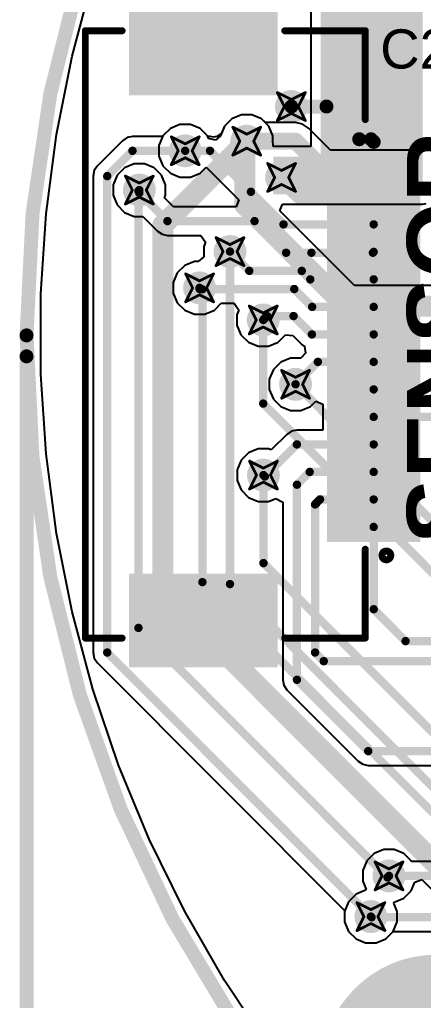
# Model space of a CAD drawing. Header units: inches. Extents: x -8 to 386, y -12 to 64.
# Drawn here: x -7.59 to -0.24, y 1.27 to 19.1 of the extents above; entities that cross this region are included whole.
import ezdxf

# ---------------------------------------------------------------- set-up
doc = ezdxf.new("R2010")
doc.units = ezdxf.units.IN
for name, color, linetype in [('Board_outline', 216, 'Continuous'), ('Bottom Layer', 5, 'Continuous'), ('Bottom Solder', 6, 'Continuous'), ('Dimension', 6, 'Continuous'), ('Drill Drawing', 1, 'Continuous'), ('Multi-Layer', 9, 'Continuous'), ('Top Layer', 1, 'Continuous'), ('Top Overlay', 2, 'Continuous'), ('Top Paste', 8, 'Continuous'), ('Top Solder', 216, 'Continuous'), ('Via Holes', 16, 'Continuous')]:
    doc.layers.add(name, color=color, linetype=linetype)
doc.styles.add('Arial', font='', dxfattribs={"height": 0.2})
doc.styles.add('Arial_Bold', font='', dxfattribs={"height": 0.2})
doc.styles.get('Arial').set_extended_font_data('Arial')
doc.styles.get('Arial_Bold').set_extended_font_data('Arial', bold=True)

msp = doc.modelspace()

# ---------------------------------------------------------------- hatches: boundary and pattern name
at = {"layer": 'Bottom Layer'}
for points in [[(-2.108, 15.926), (-0.254, 15.926), (-0.254, 25.527), (-2.108, 25.527)], [(-2.972, 15.926), (-0.254, 15.926), (-0.254, 16.612), (-2.972, 16.612)]]:
    msp.add_hatch(color=5, dxfattribs=at).paths.add_polyline_path(points)
h = msp.add_hatch(color=5, dxfattribs=at)
edge = h.paths.add_edge_path()
edge.add_arc((-2.642, 17.521), 0.3, 0, 360)
h = msp.add_hatch(color=5, dxfattribs=at)
edge = h.paths.add_edge_path()
edge.add_arc((-3.454, 16.891), 0.3, 0, 360)
h = msp.add_hatch(color=5, dxfattribs=at)
edge = h.paths.add_edge_path()
edge.add_arc((-4.575, 16.716), 0.3, 0, 360)
h = msp.add_hatch(color=5, dxfattribs=at)
edge = h.paths.add_edge_path()
edge.add_arc((-2.819, 16.231), 0.3, 0, 360)
h = msp.add_hatch(color=5, dxfattribs=at)
edge = h.paths.add_edge_path()
edge.add_arc((-5.41, 16.002), 0.3, 0, 360)
h = msp.add_hatch(color=5, dxfattribs=at)
edge = h.paths.add_edge_path()
edge.add_arc((-3.759, 14.884), 0.3, 0, 360)
h = msp.add_hatch(color=5, dxfattribs=at)
edge = h.paths.add_edge_path()
edge.add_arc((-4.313, 14.224), 0.3, 0, 360)
h = msp.add_hatch(color=5, dxfattribs=at)
edge = h.paths.add_edge_path()
edge.add_arc((-3.154, 13.64), 0.3, 0, 360)
h = msp.add_hatch(color=5, dxfattribs=at)
edge = h.paths.add_edge_path()
edge.add_arc((-2.565, 12.471), 0.3, 0, 360)
h = msp.add_hatch(color=5, dxfattribs=at)
edge = h.paths.add_edge_path()
edge.add_arc((-3.15, 10.82), 0.3, 0, 360)
h = msp.add_hatch(color=5, dxfattribs=at)
edge = h.paths.add_edge_path()
edge.add_arc((-0.864, 3.534), 0.3, 0, 360)
h = msp.add_hatch(color=5, dxfattribs=at)
edge = h.paths.add_edge_path()
edge.add_arc((-1.194, 2.794), 0.3, 0, 360)
h = msp.add_hatch(color=5, dxfattribs=at)
edge = h.paths.add_edge_path()
edge.add_arc((0, 0), 2, 0, 360)
at = {"layer": 'Bottom Solder'}
h = msp.add_hatch(color=6, dxfattribs=at)
edge = h.paths.add_edge_path()
edge.add_arc((0, 0), 2.102, 0, 360)
at = {"layer": 'Multi-Layer'}
h = msp.add_hatch(color=9, dxfattribs=at)
edge = h.paths.add_edge_path()
edge.add_arc((0, 0), 2, 0, 360)
at = {"layer": 'Top Layer'}
for points in [[(-2.993, 19.328), (-2.993, 17.828), (-5.493, 17.828), (-5.493, 19.328)], [(-0.393, 17.053), (-0.393, 16.703), (-1.893, 16.703), (-1.893, 17.053)], [(-0.393, 16.553), (-0.393, 16.203), (-1.893, 16.203), (-1.893, 16.553)], [(-0.393, 16.053), (-0.393, 15.703), (-1.893, 15.703), (-1.893, 16.053)], [(-0.393, 15.553), (-0.393, 15.203), (-1.893, 15.203), (-1.893, 15.553)], [(-0.393, 15.053), (-0.393, 14.703), (-1.893, 14.703), (-1.893, 15.053)], [(-0.393, 14.553), (-0.393, 14.203), (-1.893, 14.203), (-1.893, 14.553)], [(-0.393, 14.053), (-0.393, 13.703), (-1.893, 13.703), (-1.893, 14.053)], [(-0.393, 13.553), (-0.393, 13.203), (-1.893, 13.203), (-1.893, 13.553)], [(-0.393, 13.053), (-0.393, 12.703), (-1.893, 12.703), (-1.893, 13.053)], [(-0.393, 12.553), (-0.393, 12.203), (-1.893, 12.203), (-1.893, 12.553)], [(-0.393, 12.053), (-0.393, 11.703), (-1.893, 11.703), (-1.893, 12.053)], [(-0.393, 11.553), (-0.393, 11.203), (-1.893, 11.203), (-1.893, 11.553)], [(-0.393, 11.053), (-0.393, 10.703), (-1.893, 10.703), (-1.893, 11.053)], [(-0.393, 10.553), (-0.393, 10.203), (-1.893, 10.203), (-1.893, 10.553)], [(-0.393, 10.053), (-0.393, 9.703), (-1.893, 9.703), (-1.893, 10.053)], [(-2.993, 8.928), (-2.993, 7.428), (-5.493, 7.428), (-5.493, 8.928)]]:
    msp.add_hatch(color=1, dxfattribs=at).paths.add_polyline_path(points)
h = msp.add_hatch(color=1, dxfattribs=at)
edge = h.paths.add_edge_path()
edge.add_arc((-2.642, 17.521), 0.3, 0, 360)
h = msp.add_hatch(color=1, dxfattribs=at)
edge = h.paths.add_edge_path()
edge.add_arc((-3.454, 16.891), 0.3, 0, 360)
h = msp.add_hatch(color=1, dxfattribs=at)
edge = h.paths.add_edge_path()
edge.add_arc((-4.575, 16.716), 0.3, 0, 360)
h = msp.add_hatch(color=1, dxfattribs=at)
edge = h.paths.add_edge_path()
edge.add_arc((-2.819, 16.231), 0.3, 0, 360)
h = msp.add_hatch(color=1, dxfattribs=at)
edge = h.paths.add_edge_path()
edge.add_arc((-5.41, 16.002), 0.3, 0, 360)
h = msp.add_hatch(color=1, dxfattribs=at)
edge = h.paths.add_edge_path()
edge.add_arc((-3.759, 14.884), 0.3, 0, 360)
h = msp.add_hatch(color=1, dxfattribs=at)
edge = h.paths.add_edge_path()
edge.add_arc((-4.313, 14.224), 0.3, 0, 360)
h = msp.add_hatch(color=1, dxfattribs=at)
edge = h.paths.add_edge_path()
edge.add_arc((-3.154, 13.64), 0.3, 0, 360)
h = msp.add_hatch(color=1, dxfattribs=at)
edge = h.paths.add_edge_path()
edge.add_arc((-2.565, 12.471), 0.3, 0, 360)
h = msp.add_hatch(color=1, dxfattribs=at)
edge = h.paths.add_edge_path()
edge.add_arc((-3.15, 10.82), 0.3, 0, 360)
h = msp.add_hatch(color=1, dxfattribs=at)
edge = h.paths.add_edge_path()
edge.add_arc((-0.864, 3.534), 0.3, 0, 360)
h = msp.add_hatch(color=1, dxfattribs=at)
edge = h.paths.add_edge_path()
edge.add_arc((-1.194, 2.794), 0.3, 0, 360)
h = msp.add_hatch(color=1, dxfattribs=at)
edge = h.paths.add_edge_path()
edge.add_arc((0, 0), 2, 0, 360)
at = {"layer": 'Top Paste'}
for points in [[(-2.993, 19.328), (-2.993, 17.828), (-5.493, 17.828), (-5.493, 19.328)], [(-0.393, 17.053), (-0.393, 16.703), (-1.893, 16.703), (-1.893, 17.053)], [(-0.393, 16.553), (-0.393, 16.203), (-1.893, 16.203), (-1.893, 16.553)], [(-0.393, 16.053), (-0.393, 15.703), (-1.893, 15.703), (-1.893, 16.053)], [(-0.393, 15.553), (-0.393, 15.203), (-1.893, 15.203), (-1.893, 15.553)], [(-0.393, 15.053), (-0.393, 14.703), (-1.893, 14.703), (-1.893, 15.053)], [(-0.393, 14.553), (-0.393, 14.203), (-1.893, 14.203), (-1.893, 14.553)], [(-0.393, 14.053), (-0.393, 13.703), (-1.893, 13.703), (-1.893, 14.053)], [(-0.393, 13.553), (-0.393, 13.203), (-1.893, 13.203), (-1.893, 13.553)], [(-0.393, 13.053), (-0.393, 12.703), (-1.893, 12.703), (-1.893, 13.053)], [(-0.393, 12.553), (-0.393, 12.203), (-1.893, 12.203), (-1.893, 12.553)], [(-0.393, 12.053), (-0.393, 11.703), (-1.893, 11.703), (-1.893, 12.053)], [(-0.393, 11.553), (-0.393, 11.203), (-1.893, 11.203), (-1.893, 11.553)], [(-0.393, 11.053), (-0.393, 10.703), (-1.893, 10.703), (-1.893, 11.053)], [(-0.393, 10.553), (-0.393, 10.203), (-1.893, 10.203), (-1.893, 10.553)], [(-0.393, 10.053), (-0.393, 9.703), (-1.893, 9.703), (-1.893, 10.053)], [(-2.993, 8.928), (-2.993, 7.428), (-5.493, 7.428), (-5.493, 8.928)]]:
    msp.add_hatch(color=8, dxfattribs=at).paths.add_polyline_path(points)
at = {"layer": 'Top Solder'}
for points in [[(-2.891, 19.429), (-2.891, 17.726), (-5.595, 17.726), (-5.595, 19.429)], [(-0.291, 17.154), (-0.291, 16.601), (-1.995, 16.601), (-1.995, 17.154)], [(-0.291, 16.654), (-0.291, 16.101), (-1.995, 16.101), (-1.995, 16.654)], [(-0.291, 16.154), (-0.291, 15.601), (-1.995, 15.601), (-1.995, 16.154)], [(-0.291, 15.654), (-0.291, 15.101), (-1.995, 15.101), (-1.995, 15.654)], [(-0.291, 15.154), (-0.291, 14.601), (-1.995, 14.601), (-1.995, 15.154)], [(-0.291, 14.654), (-0.291, 14.101), (-1.995, 14.101), (-1.995, 14.654)], [(-0.291, 14.154), (-0.291, 13.601), (-1.995, 13.601), (-1.995, 14.154)], [(-0.291, 13.654), (-0.291, 13.101), (-1.995, 13.101), (-1.995, 13.654)], [(-0.291, 13.154), (-0.291, 12.601), (-1.995, 12.601), (-1.995, 13.154)], [(-0.291, 12.654), (-0.291, 12.101), (-1.995, 12.101), (-1.995, 12.654)], [(-0.291, 12.154), (-0.291, 11.601), (-1.995, 11.601), (-1.995, 12.154)], [(-0.291, 11.654), (-0.291, 11.101), (-1.995, 11.101), (-1.995, 11.654)], [(-0.291, 11.154), (-0.291, 10.601), (-1.995, 10.601), (-1.995, 11.154)], [(-0.291, 10.654), (-0.291, 10.101), (-1.995, 10.101), (-1.995, 10.654)], [(-0.291, 10.154), (-0.291, 9.601), (-1.995, 9.601), (-1.995, 10.154)], [(-2.891, 9.029), (-2.891, 7.326), (-5.595, 7.326), (-5.595, 9.029)]]:
    msp.add_hatch(color=216, dxfattribs=at).paths.add_polyline_path(points)
h = msp.add_hatch(color=216, dxfattribs=at)
edge = h.paths.add_edge_path()
edge.add_arc((0, 0), 2.102, 0, 360)
at = {"layer": 'Via Holes'}
h = msp.add_hatch(color=7, dxfattribs=at)
edge = h.paths.add_edge_path()
edge.add_arc((-2.642, 17.521), 0.15, 0, 360)
h = msp.add_hatch(color=7, dxfattribs=at)
edge = h.paths.add_edge_path()
edge.add_arc((-3.454, 16.891), 0.15, 0, 360)
h = msp.add_hatch(color=7, dxfattribs=at)
edge = h.paths.add_edge_path()
edge.add_arc((-4.575, 16.716), 0.15, 0, 360)
h = msp.add_hatch(color=7, dxfattribs=at)
edge = h.paths.add_edge_path()
edge.add_arc((-2.819, 16.231), 0.15, 0, 360)
h = msp.add_hatch(color=7, dxfattribs=at)
edge = h.paths.add_edge_path()
edge.add_arc((-5.41, 16.002), 0.15, 0, 360)
h = msp.add_hatch(color=7, dxfattribs=at)
edge = h.paths.add_edge_path()
edge.add_arc((-3.759, 14.884), 0.15, 0, 360)
h = msp.add_hatch(color=7, dxfattribs=at)
edge = h.paths.add_edge_path()
edge.add_arc((-4.313, 14.224), 0.15, 0, 360)
h = msp.add_hatch(color=7, dxfattribs=at)
edge = h.paths.add_edge_path()
edge.add_arc((-3.154, 13.64), 0.15, 0, 360)
h = msp.add_hatch(color=7, dxfattribs=at)
edge = h.paths.add_edge_path()
edge.add_arc((-2.565, 12.471), 0.15, 0, 360)
h = msp.add_hatch(color=7, dxfattribs=at)
edge = h.paths.add_edge_path()
edge.add_arc((-3.15, 10.82), 0.15, 0, 360)
h = msp.add_hatch(color=7, dxfattribs=at)
edge = h.paths.add_edge_path()
edge.add_arc((-0.864, 3.534), 0.15, 0, 360)
h = msp.add_hatch(color=7, dxfattribs=at)
edge = h.paths.add_edge_path()
edge.add_arc((-1.194, 2.794), 0.15, 0, 360)

# ---------------------------------------------------------------- linework, layer by layer
at = {"layer": 'Board_outline'}
for points, const_width in [([(37.537, 13.36, 1), (-7.463, 13.36, 1)], 0.254), ([(-7.527, 13.36, 1), (-7.4, 13.36, 1)], 0.127)]:
    msp.add_lwpolyline(points, format="xyb", close=True, dxfattribs=dict(at, const_width=const_width))
at = {"layer": 'Bottom Layer'}
for p, q in [((-2.289, 25.146), (-2.289, 16.793)), ((-6.635, 18.439), (-6.258, 19.846)), ((-6.919, 17.011), (-6.635, 18.439)), ((-3.725, 17.296), (-3.859, 17.162)), ((-3.549, 17.369), (-3.725, 17.296)), ((-3.359, 17.369), (-3.549, 17.369)), ((-3.184, 17.296), (-3.359, 17.369)), ((-3.049, 17.162), (-3.184, 17.296)), ((-4.845, 17.121), (-4.98, 16.987)), ((-4.67, 17.194), (-4.845, 17.121)), ((-4.48, 17.194), (-4.67, 17.194)), ((-4.304, 17.121), (-4.48, 17.194)), ((-4.17, 16.987), (-4.304, 17.121)), ((-3.859, 17.162), (-3.932, 16.986)), ((-2.977, 16.986), (-3.049, 17.162)), ((-7.109, 15.567), (-6.919, 17.011)), ((-5.634, 16.955), (-5.718, 16.899)), ((-5.535, 16.975), (-5.634, 16.955)), ((-4.985, 16.975), (-5.535, 16.975)), ((-4.98, 16.987), (-4.985, 16.975)), ((-4.149, 16.938), (-4.17, 16.987)), ((-3.932, 16.986), (-4.023, 16.909)), ((-2.977, 16.913), (-2.977, 16.986)), ((-5.718, 16.899), (-6.178, 16.439)), ((-4.023, 16.909), (-4.149, 16.938)), ((-2.972, 16.796), (-2.977, 16.913)), ((-2.859, 16.793), (-2.972, 16.796)), ((-2.289, 16.793), (-2.859, 16.793)), ((-6.178, 16.439), (-6.234, 16.355)), ((-6.234, 16.355), (-6.253, 16.256)), ((-6.253, 16.256), (-6.253, 7.595)), ((-2.853, 15.627), (-2.805, 15.745)), ((-2.805, 15.745), (-0.254, 15.745)), ((-0.254, 15.745), (-0.185, 15.758)), ((-7.204, 14.114), (-7.109, 15.567)), ((-1.495, 14.269), (-2.853, 15.627)), ((0.305, 14.269), (-1.495, 14.269)), ((-7.204, 13.386), (-7.204, 14.114)), ((-7.204, 12.658), (-7.204, 13.386)), ((-7.109, 11.205), (-7.204, 12.658)), ((-6.919, 9.761), (-7.109, 11.205)), ((-6.635, 8.333), (-6.919, 9.761)), ((-6.258, 6.926), (-6.635, 8.333)), ((-6.253, 7.595), (-6.234, 7.495)), ((-6.234, 7.495), (-6.178, 7.411)), ((-6.178, 7.411), (-1.667, 2.901)), ((-5.79, 5.547), (-6.258, 6.926)), ((-5.233, 4.202), (-5.79, 5.547)), ((-4.589, 2.896), (-5.233, 4.202)), ((-0.459, 3.264), (-0.395, 3.418)), ((-0.395, 3.418), (-0.268, 3.471)), ((-0.268, 3.471), (1.22, 1.982)), ((-0.593, 3.129), (-0.459, 3.264)), ((-0.779, 3.041), (-0.769, 3.056)), ((-0.716, 2.889), (-0.779, 3.041)), ((-0.769, 3.056), (-0.593, 3.129)), ((-3.86, 1.635), (-4.589, 2.896)), ((-1.667, 2.901), (-1.672, 2.889)), ((-1.672, 2.889), (-1.672, 2.699)), ((-0.716, 2.699), (-0.716, 2.889)), ((-1.672, 2.699), (-1.599, 2.523)), ((-0.789, 2.523), (-0.716, 2.699)), ((-1.599, 2.523), (-1.464, 2.389)), ((-0.923, 2.389), (-0.789, 2.523)), ((-1.464, 2.389), (-1.289, 2.316)), ((-1.099, 2.316), (-0.923, 2.389)), ((-1.289, 2.316), (-1.099, 2.316)), ((-3.051, 0.424), (-3.86, 1.635))]:
    msp.add_line(p, q, dxfattribs=at)
for points, const_width in [([(-4.981, 15.364), (-3.454, 16.891)], 0.381), ([(-3.488, 16.858), (-3.454, 16.891)], 0.381), ([(-3.488, 15.73), (-3.488, 16.858)], 0.381), ([(-5.994, 16.256), (-5.535, 16.716)], 0.152), ([(-5.535, 16.716), (-4.575, 16.716)], 0.152), ([(-5.994, 7.595), (-5.994, 16.256)], 0.152), ([(-5.426, 15.986), (-5.41, 16.002)], 0.152), ([(-5.426, 8.042), (-5.426, 15.986)], 0.152), ([(-3.488, 15.73), (-1.651, 13.894)], 0.381), ([(-4.981, 14.526), (-4.981, 15.364)], 0.381), ([(-3.759, 8.839), (-3.759, 14.884)], 0.152), ([(-4.981, 8.715), (-4.981, 14.526)], 0.381), ([(-4.313, 14.224), (-4.287, 14.198)], 0.152), ([(-4.287, 14.198), (-4.262, 14.198)], 0.152), ([(-4.262, 8.875), (-4.262, 14.198)], 0.152), ([(-1.651, 13.894), (0.305, 13.894)], 0.381), ([(-3.154, 12.12), (-3.154, 13.64)], 0.152), ([(-2.565, 12.471), (0.102, 9.804)], 0.152), ([(-3.154, 12.12), (0.102, 8.865)], 0.152), ([(-3.15, 9.22), (-3.15, 10.82)], 0.152), ([(-3.15, 9.22), (1.753, 4.318)], 0.152), ([(-4.262, 8.875), (1.921, 2.692)], 0.152), ([(-3.759, 8.839), (2.057, 3.023)], 0.152), ([(-4.981, 8.715), (-0.964, 4.697)], 0.381), ([(-5.426, 8.042), (-0.891, 3.507)], 0.152), ([(-5.994, 7.595), (-1.194, 2.794)], 0.152), ([(-0.964, 4.697), (1.486, 2.248)], 0.381)]:
    msp.add_lwpolyline(points, dxfattribs=dict(at, const_width=const_width))
for points, const_width in [([(-3.583, 16.858, 1), (-3.392, 16.858, 1)], 0.191), ([(-3.583, 16.858, 1), (-3.392, 16.858, 1)], 0.191), ([(-3.55, 16.891, 1), (-3.359, 16.891, 1)], 0.191), ([(-3.55, 16.891, 1), (-3.359, 16.891, 1)], 0.191), ([(-5.573, 16.716, 1), (-5.496, 16.716, 1)], 0.0762), ([(-5.573, 16.716, 1), (-5.496, 16.716, 1)], 0.0762), ([(-4.613, 16.716, 1), (-4.537, 16.716, 1)], 0.0762), ([(-6.032, 16.256, 1), (-5.956, 16.256, 1)], 0.0762), ([(-6.032, 16.256, 1), (-5.956, 16.256, 1)], 0.0762), ([(-5.464, 15.986, 1), (-5.388, 15.986, 1)], 0.0762), ([(-5.464, 15.986, 1), (-5.388, 15.986, 1)], 0.0762), ([(-5.448, 16.002, 1), (-5.372, 16.002, 1)], 0.0762), ([(-3.583, 15.73, 1), (-3.392, 15.73, 1)], 0.191), ([(-3.583, 15.73, 1), (-3.392, 15.73, 1)], 0.191), ([(-5.077, 15.364, 1), (-4.886, 15.364, 1)], 0.191), ([(-5.077, 15.364, 1), (-4.886, 15.364, 1)], 0.191), ([(-3.797, 14.884, 1), (-3.721, 14.884, 1)], 0.0762), ([(-5.077, 14.526, 1), (-4.886, 14.526, 1)], 0.191), ([(-5.077, 14.526, 1), (-4.886, 14.526, 1)], 0.191), ([(-4.351, 14.224, 1), (-4.275, 14.224, 1)], 0.0762), ([(-4.325, 14.198, 1), (-4.249, 14.198, 1)], 0.0762), ([(-4.325, 14.198, 1), (-4.249, 14.198, 1)], 0.0762), ([(-4.3, 14.198, 1), (-4.224, 14.198, 1)], 0.0762), ([(-4.3, 14.198, 1), (-4.224, 14.198, 1)], 0.0762), ([(-1.746, 13.894, 1), (-1.556, 13.894, 1)], 0.191), ([(-1.746, 13.894, 1), (-1.556, 13.894, 1)], 0.191), ([(-3.192, 13.64, 1), (-3.116, 13.64, 1)], 0.0762), ([(-2.603, 12.471, 1), (-2.527, 12.471, 1)], 0.0762), ([(-3.192, 12.12, 1), (-3.116, 12.12, 1)], 0.0762), ([(-3.192, 12.12, 1), (-3.116, 12.12, 1)], 0.0762), ([(-3.188, 10.82, 1), (-3.111, 10.82, 1)], 0.0762), ([(-3.188, 9.22, 1), (-3.111, 9.22, 1)], 0.0762), ([(-3.188, 9.22, 1), (-3.111, 9.22, 1)], 0.0762), ([(-4.3, 8.875, 1), (-4.224, 8.875, 1)], 0.0762), ([(-4.3, 8.875, 1), (-4.224, 8.875, 1)], 0.0762), ([(-3.797, 8.839, 1), (-3.721, 8.839, 1)], 0.0762), ([(-3.797, 8.839, 1), (-3.721, 8.839, 1)], 0.0762), ([(-5.077, 8.715, 1), (-4.886, 8.715, 1)], 0.191), ([(-5.077, 8.715, 1), (-4.886, 8.715, 1)], 0.191), ([(-5.464, 8.042, 1), (-5.388, 8.042, 1)], 0.0762), ([(-5.464, 8.042, 1), (-5.388, 8.042, 1)], 0.0762), ([(-6.032, 7.595, 1), (-5.956, 7.595, 1)], 0.0762), ([(-6.032, 7.595, 1), (-5.956, 7.595, 1)], 0.0762), ([(-1.059, 4.697, 1), (-0.868, 4.697, 1)], 0.191), ([(-1.059, 4.697, 1), (-0.868, 4.697, 1)], 0.191), ([(-0.929, 3.507, 1), (-0.853, 3.507, 1)], 0.0762), ([(-1.232, 2.794, 1), (-1.156, 2.794, 1)], 0.0762)]:
    msp.add_lwpolyline(points, format="xyb", close=True, dxfattribs=dict(at, const_width=const_width))
at = {"layer": 'Dimension', "const_width": 0.254}
msp.add_lwpolyline([(-7.463, -10.922), (-7.463, 12.979)], dxfattribs=at)
at = {"layer": 'Dimension', "const_width": 0.127}
msp.add_lwpolyline([(-7.527, 12.979, 1), (-7.4, 12.979, 1)], format="xyb", close=True, dxfattribs=at)
at = {"layer": 'Drill Drawing', "const_width": 0.0508}
for points in [[(-2.896, 17.775), (-2.642, 17.648)], [(-2.896, 17.775), (-2.769, 17.521)], [(-2.642, 17.648), (-2.388, 17.775)], [(-2.515, 17.521), (-2.388, 17.775)], [(-2.896, 17.267), (-2.769, 17.521)], [(-2.515, 17.521), (-2.388, 17.267)], [(-2.896, 17.267), (-2.642, 17.394)], [(-2.642, 17.394), (-2.388, 17.267)], [(-3.708, 17.145), (-3.454, 17.018)], [(-3.708, 17.145), (-3.581, 16.891)], [(-3.454, 17.018), (-3.2, 17.145)], [(-3.327, 16.891), (-3.2, 17.145)], [(-4.829, 16.97), (-4.575, 16.843)], [(-4.829, 16.97), (-4.702, 16.716)], [(-4.575, 16.843), (-4.321, 16.97)], [(-4.448, 16.716), (-4.321, 16.97)], [(-3.708, 16.637), (-3.581, 16.891)], [(-3.708, 16.637), (-3.454, 16.764)], [(-3.454, 16.764), (-3.2, 16.637)], [(-3.327, 16.891), (-3.2, 16.637)], [(-4.829, 16.462), (-4.702, 16.716)], [(-4.829, 16.462), (-4.575, 16.589)], [(-4.575, 16.589), (-4.321, 16.462)], [(-4.448, 16.716), (-4.321, 16.462)], [(-3.073, 16.485), (-2.819, 16.358)], [(-3.073, 16.485), (-2.946, 16.231)], [(-2.819, 16.358), (-2.565, 16.485)], [(-2.692, 16.231), (-2.565, 16.485)], [(-5.664, 16.256), (-5.41, 16.129)], [(-5.664, 16.256), (-5.537, 16.002)], [(-5.41, 16.129), (-5.156, 16.256)], [(-5.283, 16.002), (-5.156, 16.256)], [(-3.073, 15.977), (-2.946, 16.231)], [(-2.692, 16.231), (-2.565, 15.977)], [(-3.073, 15.977), (-2.819, 16.104)], [(-2.819, 16.104), (-2.565, 15.977)], [(-5.664, 15.748), (-5.537, 16.002)], [(-5.664, 15.748), (-5.41, 15.875)], [(-5.41, 15.875), (-5.156, 15.748)], [(-5.283, 16.002), (-5.156, 15.748)], [(-4.013, 15.138), (-3.759, 15.011)], [(-4.013, 15.138), (-3.886, 14.884)], [(-3.759, 15.011), (-3.505, 15.138)], [(-3.632, 14.884), (-3.505, 15.138)], [(-4.013, 14.63), (-3.886, 14.884)], [(-3.632, 14.884), (-3.505, 14.63)], [(-4.013, 14.63), (-3.759, 14.757)], [(-3.759, 14.757), (-3.505, 14.63)], [(-4.567, 14.478), (-4.313, 14.351)], [(-4.567, 14.478), (-4.44, 14.224)], [(-4.313, 14.351), (-4.059, 14.478)], [(-4.186, 14.224), (-4.059, 14.478)], [(-4.567, 13.97), (-4.44, 14.224)], [(-4.567, 13.97), (-4.313, 14.097)], [(-4.313, 14.097), (-4.059, 13.97)], [(-4.186, 14.224), (-4.059, 13.97)], [(-3.408, 13.894), (-3.154, 13.767)], [(-3.408, 13.894), (-3.281, 13.64)], [(-3.154, 13.767), (-2.9, 13.894)], [(-3.027, 13.64), (-2.9, 13.894)], [(-3.408, 13.386), (-3.281, 13.64)], [(-3.027, 13.64), (-2.9, 13.386)], [(-3.408, 13.386), (-3.154, 13.513)], [(-3.154, 13.513), (-2.9, 13.386)], [(-2.819, 12.725), (-2.565, 12.598)], [(-2.819, 12.725), (-2.692, 12.471)], [(-2.565, 12.598), (-2.311, 12.725)], [(-2.438, 12.471), (-2.311, 12.725)], [(-2.819, 12.217), (-2.692, 12.471)], [(-2.438, 12.471), (-2.311, 12.217)], [(-2.819, 12.217), (-2.565, 12.344)], [(-2.565, 12.344), (-2.311, 12.217)], [(-3.404, 11.074), (-3.15, 10.947)], [(-3.404, 11.074), (-3.277, 10.82)], [(-3.15, 10.947), (-2.896, 11.074)], [(-3.023, 10.82), (-2.896, 11.074)], [(-3.404, 10.566), (-3.277, 10.82)], [(-3.404, 10.566), (-3.15, 10.693)], [(-3.15, 10.693), (-2.896, 10.566)], [(-3.023, 10.82), (-2.896, 10.566)], [(-1.118, 3.788), (-0.864, 3.661)], [(-1.118, 3.788), (-0.991, 3.534)], [(-0.864, 3.661), (-0.61, 3.788)], [(-0.737, 3.534), (-0.61, 3.788)], [(-1.118, 3.28), (-0.991, 3.534)], [(-1.118, 3.28), (-0.864, 3.407)], [(-0.864, 3.407), (-0.61, 3.28)], [(-0.737, 3.534), (-0.61, 3.28)], [(-1.448, 3.048), (-1.194, 2.921)], [(-1.448, 3.048), (-1.321, 2.794)], [(-1.194, 2.921), (-0.94, 3.048)], [(-1.067, 2.794), (-0.94, 3.048)], [(-1.448, 2.54), (-1.321, 2.794)], [(-1.448, 2.54), (-1.194, 2.667)], [(-1.194, 2.667), (-0.94, 2.54)], [(-1.067, 2.794), (-0.94, 2.54)]]:
    msp.add_lwpolyline(points, dxfattribs=at)
at = {"layer": 'Drill Drawing', "const_width": 0.0254}
for points in [[(-2.908, 17.775, 1), (-2.883, 17.775, 1)], [(-2.908, 17.775, 1), (-2.883, 17.775, 1)], [(-2.654, 17.648, 1), (-2.629, 17.648, 1)], [(-2.654, 17.648, 1), (-2.629, 17.648, 1)], [(-2.4, 17.775, 1), (-2.375, 17.775, 1)], [(-2.4, 17.775, 1), (-2.375, 17.775, 1)], [(-2.781, 17.521, 1), (-2.756, 17.521, 1)], [(-2.781, 17.521, 1), (-2.756, 17.521, 1)], [(-2.527, 17.521, 1), (-2.502, 17.521, 1)], [(-2.527, 17.521, 1), (-2.502, 17.521, 1)], [(-2.654, 17.394, 1), (-2.629, 17.394, 1)], [(-2.654, 17.394, 1), (-2.629, 17.394, 1)], [(-3.721, 17.145, 1), (-3.696, 17.145, 1)], [(-3.721, 17.145, 1), (-3.696, 17.145, 1)], [(-3.213, 17.145, 1), (-3.188, 17.145, 1)], [(-3.213, 17.145, 1), (-3.188, 17.145, 1)], [(-2.908, 17.267, 1), (-2.883, 17.267, 1)], [(-2.908, 17.267, 1), (-2.883, 17.267, 1)], [(-2.4, 17.267, 1), (-2.375, 17.267, 1)], [(-2.4, 17.267, 1), (-2.375, 17.267, 1)], [(-4.841, 16.97, 1), (-4.816, 16.97, 1)], [(-4.841, 16.97, 1), (-4.816, 16.97, 1)], [(-4.333, 16.97, 1), (-4.308, 16.97, 1)], [(-4.333, 16.97, 1), (-4.308, 16.97, 1)], [(-3.467, 17.018, 1), (-3.442, 17.018, 1)], [(-3.467, 17.018, 1), (-3.442, 17.018, 1)], [(-4.587, 16.843, 1), (-4.562, 16.843, 1)], [(-4.587, 16.843, 1), (-4.562, 16.843, 1)], [(-3.594, 16.891, 1), (-3.569, 16.891, 1)], [(-3.594, 16.891, 1), (-3.569, 16.891, 1)], [(-3.467, 16.764, 1), (-3.442, 16.764, 1)], [(-3.467, 16.764, 1), (-3.442, 16.764, 1)], [(-3.34, 16.891, 1), (-3.315, 16.891, 1)], [(-3.34, 16.891, 1), (-3.315, 16.891, 1)], [(-4.714, 16.716, 1), (-4.689, 16.716, 1)], [(-4.714, 16.716, 1), (-4.689, 16.716, 1)], [(-4.587, 16.589, 1), (-4.562, 16.589, 1)], [(-4.587, 16.589, 1), (-4.562, 16.589, 1)], [(-4.46, 16.716, 1), (-4.435, 16.716, 1)], [(-4.46, 16.716, 1), (-4.435, 16.716, 1)], [(-3.721, 16.637, 1), (-3.696, 16.637, 1)], [(-3.721, 16.637, 1), (-3.696, 16.637, 1)], [(-3.213, 16.637, 1), (-3.188, 16.637, 1)], [(-3.213, 16.637, 1), (-3.188, 16.637, 1)], [(-4.841, 16.462, 1), (-4.816, 16.462, 1)], [(-4.841, 16.462, 1), (-4.816, 16.462, 1)], [(-4.333, 16.462, 1), (-4.308, 16.462, 1)], [(-4.333, 16.462, 1), (-4.308, 16.462, 1)], [(-3.086, 16.485, 1), (-3.061, 16.485, 1)], [(-3.086, 16.485, 1), (-3.061, 16.485, 1)], [(-2.578, 16.485, 1), (-2.553, 16.485, 1)], [(-2.578, 16.485, 1), (-2.553, 16.485, 1)], [(-5.677, 16.256, 1), (-5.652, 16.256, 1)], [(-5.677, 16.256, 1), (-5.652, 16.256, 1)], [(-5.169, 16.256, 1), (-5.144, 16.256, 1)], [(-5.169, 16.256, 1), (-5.144, 16.256, 1)], [(-2.959, 16.231, 1), (-2.934, 16.231, 1)], [(-2.959, 16.231, 1), (-2.934, 16.231, 1)], [(-2.832, 16.358, 1), (-2.807, 16.358, 1)], [(-2.832, 16.358, 1), (-2.807, 16.358, 1)], [(-2.705, 16.231, 1), (-2.68, 16.231, 1)], [(-2.705, 16.231, 1), (-2.68, 16.231, 1)], [(-5.423, 16.129, 1), (-5.397, 16.129, 1)], [(-5.423, 16.129, 1), (-5.397, 16.129, 1)], [(-2.832, 16.104, 1), (-2.807, 16.104, 1)], [(-2.832, 16.104, 1), (-2.807, 16.104, 1)], [(-5.55, 16.002, 1), (-5.524, 16.002, 1)], [(-5.55, 16.002, 1), (-5.524, 16.002, 1)], [(-5.423, 15.875, 1), (-5.397, 15.875, 1)], [(-5.423, 15.875, 1), (-5.397, 15.875, 1)], [(-5.296, 16.002, 1), (-5.27, 16.002, 1)], [(-5.296, 16.002, 1), (-5.27, 16.002, 1)], [(-3.086, 15.977, 1), (-3.061, 15.977, 1)], [(-3.086, 15.977, 1), (-3.061, 15.977, 1)], [(-2.578, 15.977, 1), (-2.553, 15.977, 1)], [(-2.578, 15.977, 1), (-2.553, 15.977, 1)], [(-5.677, 15.748, 1), (-5.652, 15.748, 1)], [(-5.677, 15.748, 1), (-5.652, 15.748, 1)], [(-5.169, 15.748, 1), (-5.144, 15.748, 1)], [(-5.169, 15.748, 1), (-5.144, 15.748, 1)], [(-4.026, 15.138, 1), (-4, 15.138, 1)], [(-4.026, 15.138, 1), (-4, 15.138, 1)], [(-3.518, 15.138, 1), (-3.493, 15.138, 1)], [(-3.518, 15.138, 1), (-3.493, 15.138, 1)], [(-3.772, 15.011, 1), (-3.747, 15.011, 1)], [(-3.772, 15.011, 1), (-3.747, 15.011, 1)], [(-3.899, 14.884, 1), (-3.873, 14.884, 1)], [(-3.899, 14.884, 1), (-3.873, 14.884, 1)], [(-3.645, 14.884, 1), (-3.619, 14.884, 1)], [(-3.645, 14.884, 1), (-3.619, 14.884, 1)], [(-4.026, 14.63, 1), (-4, 14.63, 1)], [(-4.026, 14.63, 1), (-4, 14.63, 1)], [(-3.772, 14.757, 1), (-3.747, 14.757, 1)], [(-3.772, 14.757, 1), (-3.747, 14.757, 1)], [(-3.518, 14.63, 1), (-3.493, 14.63, 1)], [(-3.518, 14.63, 1), (-3.493, 14.63, 1)], [(-4.58, 14.478, 1), (-4.554, 14.478, 1)], [(-4.58, 14.478, 1), (-4.554, 14.478, 1)], [(-4.072, 14.478, 1), (-4.046, 14.478, 1)], [(-4.072, 14.478, 1), (-4.046, 14.478, 1)], [(-4.326, 14.351, 1), (-4.3, 14.351, 1)], [(-4.326, 14.351, 1), (-4.3, 14.351, 1)], [(-4.453, 14.224, 1), (-4.427, 14.224, 1)], [(-4.453, 14.224, 1), (-4.427, 14.224, 1)], [(-4.326, 14.097, 1), (-4.3, 14.097, 1)], [(-4.326, 14.097, 1), (-4.3, 14.097, 1)], [(-4.199, 14.224, 1), (-4.173, 14.224, 1)], [(-4.199, 14.224, 1), (-4.173, 14.224, 1)], [(-4.58, 13.97, 1), (-4.554, 13.97, 1)], [(-4.58, 13.97, 1), (-4.554, 13.97, 1)], [(-4.072, 13.97, 1), (-4.046, 13.97, 1)], [(-4.072, 13.97, 1), (-4.046, 13.97, 1)], [(-3.421, 13.894, 1), (-3.395, 13.894, 1)], [(-3.421, 13.894, 1), (-3.395, 13.894, 1)], [(-2.913, 13.894, 1), (-2.887, 13.894, 1)], [(-2.913, 13.894, 1), (-2.887, 13.894, 1)], [(-3.167, 13.767, 1), (-3.141, 13.767, 1)], [(-3.167, 13.767, 1), (-3.141, 13.767, 1)], [(-3.294, 13.64, 1), (-3.268, 13.64, 1)], [(-3.294, 13.64, 1), (-3.268, 13.64, 1)], [(-3.04, 13.64, 1), (-3.014, 13.64, 1)], [(-3.04, 13.64, 1), (-3.014, 13.64, 1)], [(-3.421, 13.386, 1), (-3.395, 13.386, 1)], [(-3.421, 13.386, 1), (-3.395, 13.386, 1)], [(-3.167, 13.513, 1), (-3.141, 13.513, 1)], [(-3.167, 13.513, 1), (-3.141, 13.513, 1)], [(-2.913, 13.386, 1), (-2.887, 13.386, 1)], [(-2.913, 13.386, 1), (-2.887, 13.386, 1)], [(-2.832, 12.725, 1), (-2.807, 12.725, 1)], [(-2.832, 12.725, 1), (-2.807, 12.725, 1)], [(-2.324, 12.725, 1), (-2.299, 12.725, 1)], [(-2.324, 12.725, 1), (-2.299, 12.725, 1)], [(-2.705, 12.471, 1), (-2.68, 12.471, 1)], [(-2.705, 12.471, 1), (-2.68, 12.471, 1)], [(-2.578, 12.598, 1), (-2.553, 12.598, 1)], [(-2.578, 12.598, 1), (-2.553, 12.598, 1)], [(-2.451, 12.471, 1), (-2.426, 12.471, 1)], [(-2.451, 12.471, 1), (-2.426, 12.471, 1)], [(-2.578, 12.344, 1), (-2.553, 12.344, 1)], [(-2.578, 12.344, 1), (-2.553, 12.344, 1)], [(-2.832, 12.217, 1), (-2.807, 12.217, 1)], [(-2.832, 12.217, 1), (-2.807, 12.217, 1)], [(-2.324, 12.217, 1), (-2.299, 12.217, 1)], [(-2.324, 12.217, 1), (-2.299, 12.217, 1)], [(-3.416, 11.074, 1), (-3.391, 11.074, 1)], [(-3.416, 11.074, 1), (-3.391, 11.074, 1)], [(-2.908, 11.074, 1), (-2.883, 11.074, 1)], [(-2.908, 11.074, 1), (-2.883, 11.074, 1)], [(-3.162, 10.947, 1), (-3.137, 10.947, 1)], [(-3.162, 10.947, 1), (-3.137, 10.947, 1)], [(-3.289, 10.82, 1), (-3.264, 10.82, 1)], [(-3.289, 10.82, 1), (-3.264, 10.82, 1)], [(-3.162, 10.693, 1), (-3.137, 10.693, 1)], [(-3.162, 10.693, 1), (-3.137, 10.693, 1)], [(-3.035, 10.82, 1), (-3.01, 10.82, 1)], [(-3.035, 10.82, 1), (-3.01, 10.82, 1)], [(-3.416, 10.566, 1), (-3.391, 10.566, 1)], [(-3.416, 10.566, 1), (-3.391, 10.566, 1)], [(-2.908, 10.566, 1), (-2.883, 10.566, 1)], [(-2.908, 10.566, 1), (-2.883, 10.566, 1)], [(-1.13, 3.788, 1), (-1.105, 3.788, 1)], [(-1.13, 3.788, 1), (-1.105, 3.788, 1)], [(-0.622, 3.788, 1), (-0.597, 3.788, 1)], [(-0.622, 3.788, 1), (-0.597, 3.788, 1)], [(-0.876, 3.661, 1), (-0.851, 3.661, 1)], [(-0.876, 3.661, 1), (-0.851, 3.661, 1)], [(-1.003, 3.534, 1), (-0.978, 3.534, 1)], [(-1.003, 3.534, 1), (-0.978, 3.534, 1)], [(-0.876, 3.407, 1), (-0.851, 3.407, 1)], [(-0.876, 3.407, 1), (-0.851, 3.407, 1)], [(-0.749, 3.534, 1), (-0.724, 3.534, 1)], [(-0.749, 3.534, 1), (-0.724, 3.534, 1)], [(-1.13, 3.28, 1), (-1.105, 3.28, 1)], [(-1.13, 3.28, 1), (-1.105, 3.28, 1)], [(-0.622, 3.28, 1), (-0.597, 3.28, 1)], [(-0.622, 3.28, 1), (-0.597, 3.28, 1)], [(-1.46, 3.048, 1), (-1.435, 3.048, 1)], [(-1.46, 3.048, 1), (-1.435, 3.048, 1)], [(-0.952, 3.048, 1), (-0.927, 3.048, 1)], [(-0.952, 3.048, 1), (-0.927, 3.048, 1)], [(-1.206, 2.921, 1), (-1.181, 2.921, 1)], [(-1.206, 2.921, 1), (-1.181, 2.921, 1)], [(-1.333, 2.794, 1), (-1.308, 2.794, 1)], [(-1.333, 2.794, 1), (-1.308, 2.794, 1)], [(-1.206, 2.667, 1), (-1.181, 2.667, 1)], [(-1.206, 2.667, 1), (-1.181, 2.667, 1)], [(-1.079, 2.794, 1), (-1.054, 2.794, 1)], [(-1.079, 2.794, 1), (-1.054, 2.794, 1)], [(-1.46, 2.54, 1), (-1.435, 2.54, 1)], [(-1.46, 2.54, 1), (-1.435, 2.54, 1)], [(-0.952, 2.54, 1), (-0.927, 2.54, 1)], [(-0.952, 2.54, 1), (-0.927, 2.54, 1)]]:
    msp.add_lwpolyline(points, format="xyb", close=True, dxfattribs=at)
at = {"layer": 'Top Layer'}
for p, q in [((-6.635, 18.439), (-6.258, 19.846)), ((-6.919, 17.011), (-6.635, 18.439)), ((-3.725, 17.296), (-3.859, 17.162)), ((-3.549, 17.369), (-3.725, 17.296)), ((-3.359, 17.369), (-3.549, 17.369)), ((-3.184, 17.296), (-3.359, 17.369)), ((-3.115, 17.228), (-3.184, 17.296)), ((-4.845, 17.121), (-4.98, 16.987)), ((-4.67, 17.194), (-4.845, 17.121)), ((-4.48, 17.194), (-4.67, 17.194)), ((-4.304, 17.121), (-4.48, 17.194)), ((-4.17, 16.987), (-4.304, 17.121)), ((-3.859, 17.162), (-3.912, 17.034)), ((-2.565, 17.228), (-3.115, 17.228)), ((-2.437, 17.202), (-2.565, 17.228)), ((-2.327, 17.129), (-2.437, 17.202)), ((-1.929, 16.73), (-2.327, 17.129)), ((-7.109, 15.567), (-6.919, 17.011)), ((-4.98, 16.987), (-5.052, 16.811)), ((-4.165, 16.975), (-4.17, 16.987)), ((-4.123, 16.975), (-4.165, 16.975)), ((-4.059, 16.962), (-4.123, 16.975)), ((-3.997, 16.974), (-4.059, 16.962)), ((-3.912, 17.034), (-3.997, 16.974)), ((-5.052, 16.811), (-5.052, 16.621)), ((-5.052, 16.621), (-4.98, 16.445)), ((-0.215, 16.73), (-1.929, 16.73)), ((-5.681, 16.407), (-5.815, 16.273)), ((-5.505, 16.48), (-5.681, 16.407)), ((-5.315, 16.48), (-5.505, 16.48)), ((-5.14, 16.407), (-5.315, 16.48)), ((-5.005, 16.273), (-5.14, 16.407)), ((-4.98, 16.445), (-4.845, 16.311)), ((-4.304, 16.311), (-4.194, 16.421)), ((-4.194, 16.421), (-3.597, 15.824)), ((-5.815, 16.273), (-5.888, 16.097)), ((-4.932, 16.097), (-5.005, 16.273)), ((-4.845, 16.311), (-4.67, 16.238)), ((-4.67, 16.238), (-4.48, 16.238)), ((-4.48, 16.238), (-4.304, 16.311)), ((-5.888, 16.097), (-5.888, 15.907)), ((-4.932, 15.907), (-4.932, 16.097)), ((-5.888, 15.907), (-5.815, 15.731)), ((-4.952, 15.859), (-4.932, 15.907)), ((-5.815, 15.731), (-5.681, 15.597)), ((-4.79, 15.697), (-4.952, 15.859)), ((-3.649, 15.697), (-4.79, 15.697)), ((-3.597, 15.824), (-3.649, 15.697)), ((-7.204, 14.114), (-7.109, 15.567)), ((-5.681, 15.597), (-5.505, 15.524)), ((-5.505, 15.524), (-5.349, 15.524)), ((-5.349, 15.524), (-5.081, 15.255)), ((-5.081, 15.255), (-4.997, 15.199)), ((-4.997, 15.199), (-4.897, 15.179)), ((-4.897, 15.179), (-4.292, 15.179)), ((-4.292, 15.179), (-4.207, 15.052)), ((-4.207, 15.052), (-4.237, 14.979)), ((-4.237, 14.979), (-4.237, 14.789)), ((-4.584, 14.629), (-4.718, 14.495)), ((-4.408, 14.702), (-4.584, 14.629)), ((-4.338, 14.702), (-4.408, 14.702)), ((-4.237, 14.789), (-4.338, 14.702)), ((-4.718, 14.495), (-4.791, 14.319)), ((-4.791, 14.319), (-4.791, 14.129)), ((-7.204, 13.386), (-7.204, 14.114)), ((-4.791, 14.129), (-4.718, 13.953)), ((-4.718, 13.953), (-4.584, 13.819)), ((-4.043, 13.819), (-3.918, 13.944)), ((-3.918, 13.944), (-3.683, 13.944)), ((-3.683, 13.944), (-3.598, 13.817)), ((-4.584, 13.819), (-4.408, 13.746)), ((-4.408, 13.746), (-4.218, 13.746)), ((-4.218, 13.746), (-4.043, 13.819)), ((-3.598, 13.817), (-3.632, 13.735)), ((-3.632, 13.735), (-3.632, 13.545)), ((-7.204, 12.658), (-7.204, 13.386)), ((-3.632, 13.545), (-3.559, 13.369)), ((-3.559, 13.369), (-3.425, 13.235)), ((-3.425, 13.235), (-3.249, 13.162)), ((-3.059, 13.162), (-2.883, 13.235)), ((-2.883, 13.235), (-2.749, 13.369)), ((-2.749, 13.369), (-2.616, 13.359)), ((-2.616, 13.359), (-2.451, 13.195)), ((-2.451, 13.195), (-2.411, 13.168)), ((-3.249, 13.162), (-3.059, 13.162)), ((-2.385, 13.037), (-2.47, 12.949)), ((-2.411, 13.168), (-2.402, 13.154)), ((-2.402, 13.154), (-2.385, 13.042)), ((-2.385, 13.042), (-2.385, 13.037)), ((-2.836, 12.876), (-2.97, 12.742)), ((-2.66, 12.949), (-2.836, 12.876)), ((-2.47, 12.949), (-2.66, 12.949)), ((-2.97, 12.742), (-3.043, 12.566)), ((-7.109, 11.205), (-7.204, 12.658)), ((-3.043, 12.566), (-3.043, 12.376)), ((-3.043, 12.376), (-2.97, 12.201)), ((-2.97, 12.201), (-2.836, 12.066)), ((-2.295, 12.066), (-2.198, 12.163)), ((-2.198, 12.163), (-2.071, 12.111)), ((-2.836, 12.066), (-2.66, 11.994)), ((-2.66, 11.994), (-2.47, 11.994)), ((-2.47, 11.994), (-2.295, 12.066)), ((-2.071, 12.111), (-2.071, 11.637)), ((-2.641, 11.617), (-2.725, 11.561)), ((-2.542, 11.637), (-2.641, 11.617)), ((-2.071, 11.637), (-2.542, 11.637)), ((-2.725, 11.561), (-3.007, 11.278)), ((-3.245, 11.298), (-3.42, 11.225)), ((-3.055, 11.298), (-3.245, 11.298)), ((-3.007, 11.278), (-3.055, 11.298)), ((-6.919, 9.761), (-7.109, 11.205)), ((-3.555, 11.091), (-3.627, 10.915)), ((-3.42, 11.225), (-3.555, 11.091)), ((-3.627, 10.915), (-3.627, 10.725)), ((-3.627, 10.725), (-3.555, 10.55)), ((-3.555, 10.55), (-3.42, 10.415)), ((-3.42, 10.415), (-3.245, 10.343)), ((-3.245, 10.343), (-3.055, 10.343)), ((-3.055, 10.343), (-2.926, 10.396)), ((-2.926, 10.396), (-2.799, 10.329)), ((-2.799, 10.329), (-2.799, 7.099)), ((-6.635, 8.333), (-6.919, 9.761)), ((-6.258, 6.926), (-6.635, 8.333)), ((-2.799, 7.099), (-2.779, 7)), ((-2.779, 7), (-2.723, 6.916)), ((-5.79, 5.547), (-6.258, 6.926)), ((-2.723, 6.916), (-1.426, 5.619)), ((-5.233, 4.202), (-5.79, 5.547)), ((-1.426, 5.619), (-1.342, 5.563)), ((-1.342, 5.563), (-1.242, 5.543)), ((-1.242, 5.543), (1.941, 5.543)), ((-4.589, 2.896), (-5.233, 4.202)), ((-1.134, 3.939), (-1.269, 3.805)), ((-0.959, 4.012), (-1.134, 3.939)), ((-0.769, 4.012), (-0.959, 4.012)), ((-0.593, 3.939), (-0.769, 4.012)), ((-0.459, 3.805), (-0.593, 3.939)), ((-1.269, 3.805), (-1.341, 3.629)), ((-0.454, 3.793), (-0.459, 3.805)), ((1.397, 3.793), (-0.454, 3.793)), ((-1.341, 3.629), (-1.341, 3.439)), ((-1.341, 3.439), (-1.278, 3.287)), ((-1.289, 3.272), (-1.464, 3.199)), ((-1.278, 3.287), (-1.289, 3.272)), ((-1.599, 3.065), (-1.672, 2.889)), ((-1.464, 3.199), (-1.599, 3.065)), ((-3.86, 1.635), (-4.589, 2.896)), ((-1.672, 2.889), (-1.672, 2.699)), ((-1.672, 2.699), (-1.599, 2.523)), ((-1.599, 2.523), (-1.464, 2.389)), ((-0.923, 2.389), (-0.79, 2.522)), ((-0.79, 2.522), (1.709, 2.522)), ((-1.464, 2.389), (-1.289, 2.316)), ((-1.099, 2.316), (-0.923, 2.389)), ((-1.289, 2.316), (-1.099, 2.316)), ((-3.051, 0.424), (-3.86, 1.635))]:
    msp.add_line(p, q, dxfattribs=at)
for points, const_width in [([(-2.642, 17.521), (-2.002, 17.521)], 0.254), ([(-2.002, 17.521), (-1.406, 16.926)], 0.254), ([(-3.454, 16.891), (-2.565, 16.891)], 0.305), ([(-2.565, 16.891), (-2.052, 16.378)], 0.305), ([(-1.406, 16.926), (-1.191, 16.926)], 0.254), ([(-1.191, 16.926), (-1.143, 16.878)], 0.254), ([(-4.575, 16.716), (-4.123, 16.716)], 0.152), ([(-4.123, 16.716), (-3.378, 15.971)], 0.152), ([(-2.052, 16.378), (-1.143, 16.378)], 0.305), ([(-2.819, 16.231), (-2.484, 15.895)], 0.305), ([(-5.41, 15.951), (-5.41, 16.002)], 0.152), ([(-3.378, 15.971), (-2.784, 15.378)], 0.152), ([(-2.484, 15.895), (-1.161, 15.895)], 0.305), ([(-1.161, 15.895), (-1.143, 15.878)], 0.305), ([(-5.41, 15.951), (-4.897, 15.438)], 0.152), ([(-4.897, 15.438), (-3.312, 15.438)], 0.152), ([(-3.312, 15.438), (-2.737, 14.863)], 0.152), ([(-2.784, 15.378), (-1.143, 15.378)], 0.152), ([(-3.759, 14.884), (-3.408, 14.533)], 0.152), ([(-2.737, 14.863), (-2.277, 14.863)], 0.152), ([(-2.277, 14.863), (-1.157, 14.863)], 0.152), ([(-1.157, 14.863), (-1.143, 14.878)], 0.152), ([(-3.408, 14.533), (-2.452, 14.533)], 0.152), ([(-2.452, 14.533), (-2.297, 14.378)], 0.152), ([(-2.297, 14.378), (-1.143, 14.378)], 0.152), ([(-4.313, 14.203), (-4.313, 14.224)], 0.152), ([(-4.313, 14.203), (-2.589, 14.203)], 0.152), ([(-2.589, 14.203), (-2.264, 13.878)], 0.152), ([(-2.264, 13.878), (-1.143, 13.878)], 0.152), ([(-3.154, 13.64), (-3.082, 13.712)], 0.152), ([(-3.082, 13.712), (-2.602, 13.712)], 0.152), ([(-2.602, 13.712), (-2.268, 13.378)], 0.152), ([(-2.268, 13.378), (-1.143, 13.378)], 0.152), ([(-2.565, 12.471), (-2.159, 12.878)], 0.152), ([(-2.159, 12.878), (-1.143, 12.878)], 0.152), ([(-1.143, 12.378), (-0.145, 12.378)], 0.152), ([(-1.143, 11.878), (-0.041, 11.878)], 0.152), ([(-3.124, 10.795), (-2.542, 11.378)], 0.152), ([(-2.542, 11.378), (-1.143, 11.378)], 0.152), ([(-3.15, 10.82), (-3.124, 10.795)], 0.152), ([(-2.54, 10.646), (-2.308, 10.878)], 0.152), ([(-2.308, 10.878), (-1.143, 10.878)], 0.152), ([(-2.54, 7.099), (-2.54, 10.646)], 0.152), ([(-2.21, 10.288), (-2.121, 10.378)], 0.152), ([(-2.21, 7.595), (-2.21, 10.288)], 0.152), ([(-2.121, 10.378), (-1.143, 10.378)], 0.152), ([(-1.143, 8.382), (-1.143, 9.878)], 0.152), ([(-1.143, 8.382), (-0.563, 7.802)], 0.152), ([(-0.563, 7.802), (3.947, 7.802)], 0.152), ([(-2.21, 7.595), (-2.053, 7.437)], 0.152), ([(-2.053, 7.437), (2.541, 7.437)], 0.152), ([(-2.54, 7.099), (-1.242, 5.802)], 0.152), ([(-1.242, 5.802), (2.093, 5.802)], 0.152), ([(-0.864, 3.534), (1.571, 3.534)], 0.152), ([(-1.194, 2.794), (-1.181, 2.781)], 0.152), ([(-1.181, 2.781), (1.816, 2.781)], 0.152)]:
    msp.add_lwpolyline(points, dxfattribs=dict(at, const_width=const_width))
for points, const_width in [([(-2.705, 17.521, 1), (-2.578, 17.521, 1)], 0.127), ([(-2.065, 17.521, 1), (-1.938, 17.521, 1)], 0.127), ([(-2.065, 17.521, 1), (-1.938, 17.521, 1)], 0.127), ([(-3.531, 16.891, 1), (-3.378, 16.891, 1)], 0.152), ([(-2.642, 16.891, 1), (-2.489, 16.891, 1)], 0.152), ([(-2.642, 16.891, 1), (-2.489, 16.891, 1)], 0.152), ([(-1.47, 16.926, 1), (-1.343, 16.926, 1)], 0.127), ([(-1.47, 16.926, 1), (-1.343, 16.926, 1)], 0.127), ([(-1.255, 16.926, 1), (-1.128, 16.926, 1)], 0.127), ([(-1.255, 16.926, 1), (-1.128, 16.926, 1)], 0.127), ([(-1.206, 16.878, 1), (-1.079, 16.878, 1)], 0.127), ([(-4.613, 16.716, 1), (-4.537, 16.716, 1)], 0.0762), ([(-4.161, 16.716, 1), (-4.085, 16.716, 1)], 0.0762), ([(-4.161, 16.716, 1), (-4.085, 16.716, 1)], 0.0762), ([(-2.128, 16.378, 1), (-1.976, 16.378, 1)], 0.152), ([(-2.128, 16.378, 1), (-1.976, 16.378, 1)], 0.152), ([(-1.219, 16.378, 1), (-1.067, 16.378, 1)], 0.152), ([(-2.896, 16.231, 1), (-2.743, 16.231, 1)], 0.152), ([(-5.448, 16.002, 1), (-5.372, 16.002, 1)], 0.0762), ([(-3.416, 15.971, 1), (-3.34, 15.971, 1)], 0.0762), ([(-3.416, 15.971, 1), (-3.34, 15.971, 1)], 0.0762), ([(-2.56, 15.895, 1), (-2.408, 15.895, 1)], 0.152), ([(-2.56, 15.895, 1), (-2.408, 15.895, 1)], 0.152), ([(-1.237, 15.895, 1), (-1.084, 15.895, 1)], 0.152), ([(-1.237, 15.895, 1), (-1.084, 15.895, 1)], 0.152), ([(-5.448, 15.951, 1), (-5.372, 15.951, 1)], 0.0762), ([(-5.448, 15.951, 1), (-5.372, 15.951, 1)], 0.0762), ([(-1.219, 15.878, 1), (-1.067, 15.878, 1)], 0.152), ([(-4.936, 15.438, 1), (-4.859, 15.438, 1)], 0.0762), ([(-4.936, 15.438, 1), (-4.859, 15.438, 1)], 0.0762), ([(-3.35, 15.438, 1), (-3.274, 15.438, 1)], 0.0762), ([(-3.35, 15.438, 1), (-3.274, 15.438, 1)], 0.0762), ([(-2.823, 15.378, 1), (-2.746, 15.378, 1)], 0.0762), ([(-2.823, 15.378, 1), (-2.746, 15.378, 1)], 0.0762), ([(-1.181, 15.378, 1), (-1.105, 15.378, 1)], 0.0762), ([(-3.797, 14.884, 1), (-3.721, 14.884, 1)], 0.0762), ([(-2.775, 14.863, 1), (-2.699, 14.863, 1)], 0.0762), ([(-2.775, 14.863, 1), (-2.699, 14.863, 1)], 0.0762), ([(-2.315, 14.863, 1), (-2.239, 14.863, 1)], 0.0762), ([(-2.315, 14.863, 1), (-2.239, 14.863, 1)], 0.0762), ([(-1.195, 14.863, 1), (-1.119, 14.863, 1)], 0.0762), ([(-1.195, 14.863, 1), (-1.119, 14.863, 1)], 0.0762), ([(-1.181, 14.878, 1), (-1.105, 14.878, 1)], 0.0762), ([(-3.446, 14.533, 1), (-3.37, 14.533, 1)], 0.0762), ([(-3.446, 14.533, 1), (-3.37, 14.533, 1)], 0.0762), ([(-2.491, 14.533, 1), (-2.414, 14.533, 1)], 0.0762), ([(-2.491, 14.533, 1), (-2.414, 14.533, 1)], 0.0762), ([(-2.335, 14.378, 1), (-2.259, 14.378, 1)], 0.0762), ([(-2.335, 14.378, 1), (-2.259, 14.378, 1)], 0.0762), ([(-1.181, 14.378, 1), (-1.105, 14.378, 1)], 0.0762), ([(-4.351, 14.224, 1), (-4.275, 14.224, 1)], 0.0762), ([(-4.351, 14.203, 1), (-4.275, 14.203, 1)], 0.0762), ([(-4.351, 14.203, 1), (-4.275, 14.203, 1)], 0.0762), ([(-2.627, 14.203, 1), (-2.551, 14.203, 1)], 0.0762), ([(-2.627, 14.203, 1), (-2.551, 14.203, 1)], 0.0762), ([(-2.302, 13.878, 1), (-2.226, 13.878, 1)], 0.0762), ([(-2.302, 13.878, 1), (-2.226, 13.878, 1)], 0.0762), ([(-1.181, 13.878, 1), (-1.105, 13.878, 1)], 0.0762), ([(-3.12, 13.712, 1), (-3.044, 13.712, 1)], 0.0762), ([(-3.12, 13.712, 1), (-3.044, 13.712, 1)], 0.0762), ([(-2.64, 13.712, 1), (-2.564, 13.712, 1)], 0.0762), ([(-2.64, 13.712, 1), (-2.564, 13.712, 1)], 0.0762), ([(-3.192, 13.64, 1), (-3.116, 13.64, 1)], 0.0762), ([(-2.306, 13.378, 1), (-2.23, 13.378, 1)], 0.0762), ([(-2.306, 13.378, 1), (-2.23, 13.378, 1)], 0.0762), ([(-1.181, 13.378, 1), (-1.105, 13.378, 1)], 0.0762), ([(-2.197, 12.878, 1), (-2.121, 12.878, 1)], 0.0762), ([(-2.197, 12.878, 1), (-2.121, 12.878, 1)], 0.0762), ([(-1.181, 12.878, 1), (-1.105, 12.878, 1)], 0.0762), ([(-2.603, 12.471, 1), (-2.527, 12.471, 1)], 0.0762), ([(-1.181, 12.378, 1), (-1.105, 12.378, 1)], 0.0762), ([(-1.181, 11.878, 1), (-1.105, 11.878, 1)], 0.0762), ([(-2.58, 11.378, 1), (-2.503, 11.378, 1)], 0.0762), ([(-2.58, 11.378, 1), (-2.503, 11.378, 1)], 0.0762), ([(-1.181, 11.378, 1), (-1.105, 11.378, 1)], 0.0762), ([(-3.188, 10.82, 1), (-3.111, 10.82, 1)], 0.0762), ([(-2.346, 10.878, 1), (-2.27, 10.878, 1)], 0.0762), ([(-2.346, 10.878, 1), (-2.27, 10.878, 1)], 0.0762), ([(-1.181, 10.878, 1), (-1.105, 10.878, 1)], 0.0762), ([(-3.162, 10.795, 1), (-3.086, 10.795, 1)], 0.0762), ([(-3.162, 10.795, 1), (-3.086, 10.795, 1)], 0.0762), ([(-2.578, 10.646, 1), (-2.502, 10.646, 1)], 0.0762), ([(-2.578, 10.646, 1), (-2.502, 10.646, 1)], 0.0762), ([(-2.248, 10.288, 1), (-2.172, 10.288, 1)], 0.0762), ([(-2.248, 10.288, 1), (-2.172, 10.288, 1)], 0.0762), ([(-2.159, 10.378, 1), (-2.082, 10.378, 1)], 0.0762), ([(-2.159, 10.378, 1), (-2.082, 10.378, 1)], 0.0762), ([(-1.181, 10.378, 1), (-1.105, 10.378, 1)], 0.0762), ([(-1.181, 9.878, 1), (-1.105, 9.878, 1)], 0.0762), ([(-1.181, 8.382, 1), (-1.105, 8.382, 1)], 0.0762), ([(-1.181, 8.382, 1), (-1.105, 8.382, 1)], 0.0762), ([(-0.601, 7.802, 1), (-0.525, 7.802, 1)], 0.0762), ([(-0.601, 7.802, 1), (-0.525, 7.802, 1)], 0.0762), ([(-2.248, 7.595, 1), (-2.172, 7.595, 1)], 0.0762), ([(-2.248, 7.595, 1), (-2.172, 7.595, 1)], 0.0762), ([(-2.091, 7.437, 1), (-2.014, 7.437, 1)], 0.0762), ([(-2.091, 7.437, 1), (-2.014, 7.437, 1)], 0.0762), ([(-2.578, 7.099, 1), (-2.502, 7.099, 1)], 0.0762), ([(-2.578, 7.099, 1), (-2.502, 7.099, 1)], 0.0762), ([(-1.281, 5.802, 1), (-1.204, 5.802, 1)], 0.0762), ([(-1.281, 5.802, 1), (-1.204, 5.802, 1)], 0.0762), ([(-0.902, 3.534, 1), (-0.826, 3.534, 1)], 0.0762), ([(-1.232, 2.794, 1), (-1.156, 2.794, 1)], 0.0762), ([(-1.219, 2.781, 1), (-1.143, 2.781, 1)], 0.0762), ([(-1.219, 2.781, 1), (-1.143, 2.781, 1)], 0.0762)]:
    msp.add_lwpolyline(points, format="xyb", close=True, dxfattribs=dict(at, const_width=const_width))
at = {"layer": 'Top Overlay', "const_width": 0.127}
for points in [[(-6.393, 18.898), (-5.724, 18.898)], [(-6.393, 7.858), (-6.393, 18.898)], [(-2.762, 18.898), (-1.296, 18.898)], [(-1.296, 17.284), (-1.296, 18.898)], [(-1.296, 7.858), (-1.296, 9.472)], [(-6.393, 7.858), (-5.724, 7.858)], [(-2.762, 7.858), (-1.296, 7.858)]]:
    msp.add_lwpolyline(points, dxfattribs=at)
at = {"layer": 'Top Overlay'}
for points, const_width in [([(-6.425, 18.898, 1), (-6.361, 18.898, 1)], 0.0635), ([(-6.425, 18.898, 1), (-6.361, 18.898, 1)], 0.0635), ([(-5.756, 18.898, 1), (-5.692, 18.898, 1)], 0.0635), ([(-2.794, 18.898, 1), (-2.73, 18.898, 1)], 0.0635), ([(-1.328, 18.898, 1), (-1.264, 18.898, 1)], 0.0635), ([(-1.328, 18.898, 1), (-1.264, 18.898, 1)], 0.0635), ([(-1.328, 17.284, 1), (-1.264, 17.284, 1)], 0.0635), ([(-1.328, 9.472, 1), (-1.264, 9.472, 1)], 0.0635), ([(-0.832, 9.36, 1), (-0.992, 9.36, 1)], 0.127), ([(-1.024, 9.36, 1), (-0.961, 9.36, 1)], 0.0635), ([(-0.863, 9.36, 1), (-0.8, 9.36, 1)], 0.0635), ([(-6.425, 7.858, 1), (-6.361, 7.858, 1)], 0.0635), ([(-6.425, 7.858, 1), (-6.361, 7.858, 1)], 0.0635), ([(-5.756, 7.858, 1), (-5.692, 7.858, 1)], 0.0635), ([(-2.794, 7.858, 1), (-2.73, 7.858, 1)], 0.0635), ([(-1.328, 7.858, 1), (-1.264, 7.858, 1)], 0.0635), ([(-1.328, 7.858, 1), (-1.264, 7.858, 1)], 0.0635)]:
    msp.add_lwpolyline(points, format="xyb", close=True, dxfattribs=dict(at, const_width=const_width))

# ---------------------------------------------------------------- texts
for s, height, rotation, style, p in [('C27', 0.7112, 360, 'Arial', (-1.024, 18.212)), ('SENSOR', 1.27, 90, 'Arial_Bold', (0.732, 9.572))]:
    msp.add_text(s, height=height, rotation=rotation, dxfattribs=dict(at, style=style)).set_placement(p)

doc.saveas('drawing.dxf')
